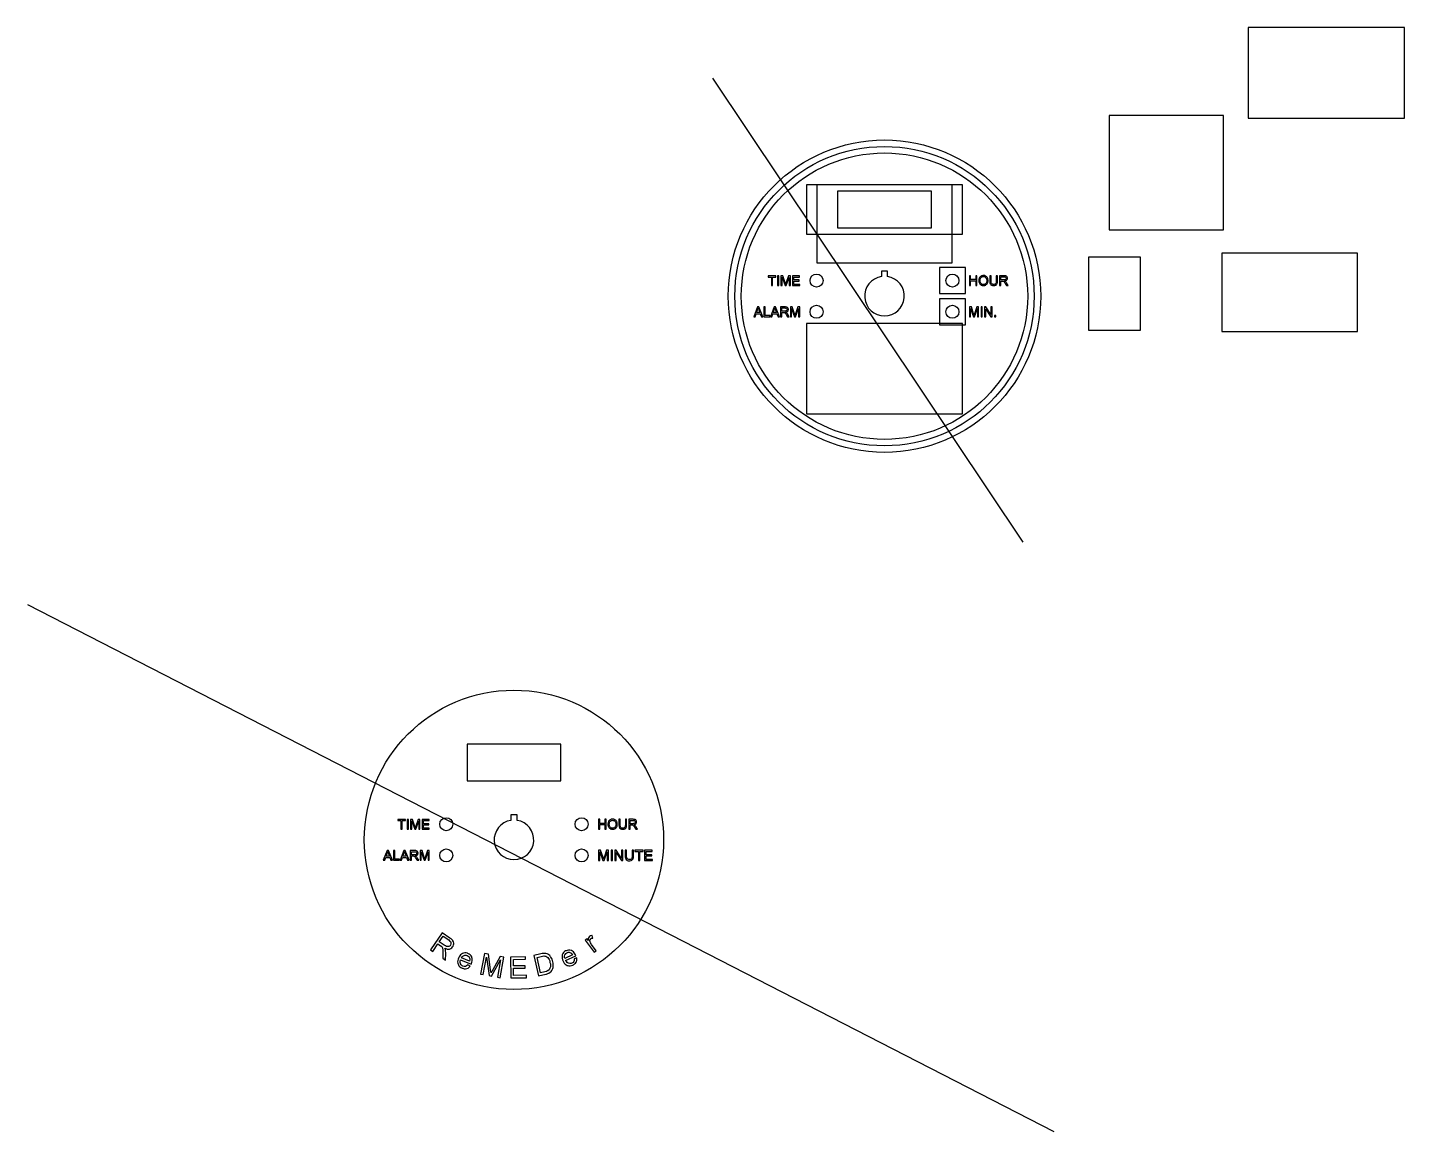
# Model space of a CAD drawing. Header units: inches. Extents: x 210.2 to 274.2, y 156.8 to 168.6.
# Drawn here: x 210.24 to 223.47, y 156.76 to 167.36 of the extents above; entities that cross this region are included whole.
import ezdxf

# ---------------------------------------------------------------- set-up
doc = ezdxf.new("R2010")
doc.units = ezdxf.units.IN
doc.header["$MEASUREMENT"] = 0

msp = doc.modelspace()

# ---------------------------------------------------------------- linework, layer by layer
msp.add_line((216.822, 166.877), (219.803, 162.421))
at = {"color": 1}
msp.add_line((210.244, 161.824), (220.099, 156.763), dxfattribs=at)
at = {"color": 3}
for points in [[(221.966, 166.493), (223.466, 166.493), (223.466, 167.363), (221.966, 167.363)], [(220.629, 165.419), (221.729, 165.419), (221.729, 166.519), (220.629, 166.519)], [(217.723, 165.378), (219.223, 165.378), (219.223, 165.853), (217.723, 165.853)], [(219, 164.808), (219.25, 164.808), (219.25, 165.058), (219, 165.058)], [(219, 164.508), (219.25, 164.508), (219.25, 164.758), (219, 164.758)], [(217.723, 163.652), (219.223, 163.652), (219.223, 164.522), (217.723, 164.522)]]:
    msp.add_lwpolyline(points, close=True, dxfattribs=at)
at = {"color": 6}
for points in [[(217.823, 165.103), (219.123, 165.103), (219.123, 165.853), (217.823, 165.853)], [(220.432, 164.458), (220.932, 164.458), (220.932, 165.158), (220.432, 165.158)], [(221.714, 164.445), (223.014, 164.445), (223.014, 165.195), (221.714, 165.195)]]:
    msp.add_lwpolyline(points, close=True, dxfattribs=at)
at = {"color": 1}
for points in [[(218.023, 165.44), (218.923, 165.44), (218.923, 165.79), (218.023, 165.79)], [(214.465, 160.13), (215.365, 160.13), (215.365, 160.48), (214.465, 160.48)]]:
    msp.add_lwpolyline(points, close=True, dxfattribs=at)
for points in [[(218.503, 164.971), (218.503, 165.023), (218.443, 165.023), (218.443, 164.971, 12.587221)], [(214.945, 159.75), (214.945, 159.803), (214.885, 159.803), (214.885, 159.75, 12.587221)]]:
    msp.add_lwpolyline(points, format="xyb", close=True, dxfattribs=at)
at = {"color": 2, "flags": 128}
for points in [[(217.43, 164.967), (217.43, 164.979), (217.356, 164.979), (217.356, 164.967), (217.387, 164.967), (217.387, 164.885), (217.399, 164.885), (217.399, 164.967)], [(217.457, 164.979), (217.445, 164.979), (217.445, 164.885), (217.457, 164.885)], [(217.557, 164.885), (217.569, 164.885), (217.569, 164.979), (217.552, 164.979), (217.529, 164.913), (217.528, 164.909), (217.526, 164.903), (217.524, 164.898), (217.524, 164.9), (217.522, 164.906), (217.52, 164.912), (217.498, 164.979), (217.479, 164.979), (217.479, 164.885), (217.491, 164.885), (217.491, 164.965), (217.518, 164.885), (217.529, 164.885), (217.557, 164.963)], [(217.601, 164.896), (217.601, 164.928), (217.653, 164.928), (217.653, 164.939), (217.601, 164.939), (217.601, 164.967), (217.657, 164.967), (217.657, 164.979), (217.589, 164.979), (217.589, 164.885), (217.659, 164.885), (217.659, 164.896)], [(219.349, 164.886), (219.361, 164.886), (219.361, 164.98), (219.349, 164.98), (219.349, 164.942), (219.3, 164.942), (219.3, 164.98), (219.288, 164.98), (219.288, 164.886), (219.3, 164.886), (219.3, 164.93), (219.349, 164.93)], [(219.468, 164.936), (219.467, 164.942), (219.466, 164.948), (219.465, 164.953), (219.463, 164.958), (219.462, 164.959), (219.459, 164.964), (219.456, 164.968), (219.451, 164.972), (219.446, 164.976), (219.446, 164.976), (219.44, 164.979), (219.435, 164.981), (219.429, 164.982), (219.423, 164.982), (219.422, 164.982), (219.416, 164.981), (219.41, 164.98), (219.404, 164.978), (219.4, 164.976), (219.395, 164.972), (219.391, 164.969), (219.388, 164.965), (219.385, 164.961), (219.383, 164.956), (219.381, 164.951), (219.379, 164.945), (219.379, 164.939), (219.378, 164.932), (219.378, 164.931), (219.379, 164.925), (219.38, 164.92), (219.381, 164.914), (219.384, 164.909), (219.384, 164.908), (219.387, 164.903), (219.39, 164.899), (219.395, 164.894), (219.399, 164.891), (219.4, 164.89), (219.405, 164.888), (219.411, 164.886), (219.417, 164.885), (219.423, 164.885), (219.423, 164.885), (219.429, 164.885), (219.435, 164.886), (219.44, 164.888), (219.446, 164.89), (219.446, 164.891), (219.451, 164.894), (219.455, 164.898), (219.459, 164.903), (219.462, 164.908), (219.463, 164.91), (219.465, 164.915), (219.467, 164.921), (219.468, 164.927), (219.468, 164.933)], [(219.455, 164.932), (219.455, 164.925), (219.454, 164.919), (219.452, 164.914), (219.449, 164.909), (219.446, 164.905), (219.444, 164.903), (219.44, 164.9), (219.435, 164.898), (219.429, 164.896), (219.423, 164.895), (219.421, 164.895), (219.415, 164.896), (219.409, 164.898), (219.404, 164.901), (219.4, 164.905), (219.397, 164.909), (219.394, 164.914), (219.392, 164.919), (219.391, 164.925), (219.391, 164.932), (219.391, 164.936), (219.392, 164.943), (219.393, 164.949), (219.395, 164.954), (219.397, 164.958), (219.4, 164.962), (219.402, 164.963), (219.406, 164.967), (219.412, 164.969), (219.417, 164.971), (219.423, 164.971), (219.429, 164.971), (219.435, 164.969), (219.44, 164.966), (219.444, 164.963), (219.448, 164.958), (219.451, 164.953), (219.452, 164.951), (219.454, 164.946), (219.455, 164.94), (219.455, 164.933)], [(219.545, 164.926), (219.545, 164.924), (219.545, 164.916), (219.544, 164.91), (219.542, 164.906), (219.54, 164.902), (219.538, 164.9), (219.533, 164.898), (219.527, 164.896), (219.52, 164.896), (219.518, 164.896), (219.512, 164.897), (219.507, 164.899), (219.506, 164.899), (219.502, 164.903), (219.499, 164.908), (219.499, 164.908), (219.498, 164.913), (219.497, 164.919), (219.497, 164.926), (219.497, 164.98), (219.484, 164.98), (219.484, 164.926), (219.484, 164.926), (219.484, 164.919), (219.485, 164.913), (219.486, 164.907), (219.488, 164.903), (219.488, 164.902), (219.491, 164.897), (219.495, 164.893), (219.5, 164.889), (219.503, 164.888), (219.509, 164.886), (219.515, 164.885), (219.521, 164.885), (219.527, 164.885), (219.533, 164.886), (219.539, 164.888), (219.543, 164.89), (219.544, 164.89), (219.548, 164.894), (219.552, 164.899), (219.555, 164.904), (219.556, 164.907), (219.557, 164.913), (219.558, 164.919), (219.558, 164.926), (219.558, 164.98), (219.545, 164.98)], [(219.653, 164.958), (219.652, 164.963), (219.65, 164.969), (219.648, 164.971), (219.644, 164.975), (219.639, 164.978), (219.638, 164.978), (219.633, 164.979), (219.627, 164.98), (219.62, 164.98), (219.579, 164.98), (219.579, 164.886), (219.591, 164.886), (219.591, 164.928), (219.605, 164.928), (219.607, 164.928), (219.612, 164.927), (219.613, 164.927), (219.618, 164.925), (219.62, 164.924), (219.624, 164.919), (219.626, 164.916), (219.63, 164.912), (219.633, 164.906), (219.646, 164.886), (219.661, 164.886), (219.645, 164.912), (219.642, 164.916), (219.639, 164.92), (219.635, 164.924), (219.633, 164.926), (219.627, 164.929), (219.633, 164.93), (219.638, 164.932), (219.643, 164.934), (219.647, 164.938), (219.648, 164.939), (219.651, 164.943), (219.653, 164.949), (219.654, 164.955)], [(219.641, 164.952), (219.638, 164.946), (219.636, 164.944), (219.631, 164.941), (219.63, 164.94), (219.625, 164.939), (219.618, 164.939), (219.591, 164.939), (219.591, 164.97), (219.621, 164.97), (219.626, 164.969), (219.632, 164.968), (219.636, 164.965), (219.637, 164.965), (219.64, 164.96), (219.641, 164.955)], [(217.305, 164.586), (217.266, 164.68), (217.253, 164.68), (217.217, 164.586), (217.23, 164.586), (217.24, 164.615), (217.28, 164.615), (217.291, 164.586)], [(217.276, 164.625), (217.244, 164.625), (217.254, 164.652), (217.255, 164.653), (217.256, 164.659), (217.258, 164.665), (217.259, 164.67), (217.26, 164.668), (217.261, 164.663), (217.263, 164.658), (217.266, 164.651)], [(217.326, 164.598), (217.326, 164.68), (217.314, 164.68), (217.314, 164.586), (217.373, 164.586), (217.373, 164.598)], [(217.427, 164.68), (217.413, 164.68), (217.377, 164.586), (217.39, 164.586), (217.401, 164.615), (217.44, 164.615), (217.451, 164.586), (217.465, 164.586)], [(217.436, 164.625), (217.404, 164.625), (217.415, 164.652), (217.415, 164.653), (217.417, 164.659), (217.418, 164.665), (217.419, 164.67), (217.42, 164.668), (217.422, 164.663), (217.424, 164.658), (217.426, 164.651)], [(217.55, 164.658), (217.549, 164.664), (217.546, 164.669), (217.545, 164.671), (217.541, 164.675), (217.536, 164.678), (217.535, 164.678), (217.53, 164.679), (217.524, 164.68), (217.517, 164.68), (217.475, 164.68), (217.475, 164.586), (217.487, 164.586), (217.487, 164.628), (217.502, 164.628), (217.503, 164.628), (217.509, 164.628), (217.509, 164.627), (217.514, 164.625), (217.517, 164.624), (217.521, 164.619), (217.523, 164.617), (217.526, 164.612), (217.53, 164.606), (217.542, 164.586), (217.558, 164.586), (217.541, 164.612), (217.539, 164.616), (217.535, 164.62), (217.531, 164.624), (217.529, 164.626), (217.524, 164.629), (217.529, 164.63), (217.535, 164.632), (217.54, 164.634), (217.544, 164.638), (217.544, 164.639), (217.547, 164.643), (217.549, 164.649), (217.55, 164.654)], [(217.537, 164.652), (217.535, 164.646), (217.532, 164.644), (217.527, 164.641), (217.526, 164.64), (217.521, 164.639), (217.514, 164.639), (217.487, 164.639), (217.487, 164.67), (217.517, 164.67), (217.523, 164.669), (217.528, 164.668), (217.532, 164.666), (217.533, 164.665), (217.536, 164.66), (217.537, 164.654)], [(217.647, 164.586), (217.659, 164.586), (217.659, 164.68), (217.642, 164.68), (217.619, 164.615), (217.618, 164.61), (217.616, 164.604), (217.614, 164.6), (217.614, 164.602), (217.612, 164.607), (217.61, 164.614), (217.588, 164.68), (217.569, 164.68), (217.569, 164.586), (217.581, 164.586), (217.581, 164.666), (217.608, 164.586), (217.619, 164.586), (217.647, 164.665)], [(219.365, 164.586), (219.377, 164.586), (219.377, 164.68), (219.361, 164.68), (219.338, 164.615), (219.337, 164.61), (219.335, 164.605), (219.333, 164.6), (219.333, 164.602), (219.331, 164.607), (219.329, 164.614), (219.307, 164.68), (219.288, 164.68), (219.288, 164.586), (219.3, 164.586), (219.3, 164.666), (219.327, 164.586), (219.338, 164.586), (219.365, 164.665)], [(219.412, 164.68), (219.4, 164.68), (219.4, 164.586), (219.412, 164.586)], [(219.495, 164.68), (219.495, 164.607), (219.446, 164.68), (219.433, 164.68), (219.433, 164.586), (219.445, 164.586), (219.445, 164.66), (219.495, 164.586), (219.507, 164.586), (219.507, 164.68)], [(219.543, 164.599), (219.53, 164.599), (219.53, 164.586), (219.543, 164.586)], [(213.874, 159.747), (213.874, 159.758), (213.8, 159.758), (213.8, 159.747), (213.83, 159.747), (213.83, 159.664), (213.843, 159.664), (213.843, 159.747)], [(213.901, 159.758), (213.889, 159.758), (213.889, 159.664), (213.901, 159.664)], [(214, 159.664), (214.012, 159.664), (214.012, 159.758), (213.995, 159.758), (213.973, 159.693), (213.971, 159.688), (213.969, 159.682), (213.968, 159.678), (213.967, 159.68), (213.966, 159.685), (213.963, 159.692), (213.941, 159.758), (213.922, 159.758), (213.922, 159.664), (213.935, 159.664), (213.935, 159.744), (213.962, 159.664), (213.973, 159.664), (214, 159.743)], [(214.045, 159.675), (214.045, 159.707), (214.097, 159.707), (214.097, 159.718), (214.045, 159.718), (214.045, 159.747), (214.1, 159.747), (214.1, 159.758), (214.032, 159.758), (214.032, 159.664), (214.102, 159.664), (214.102, 159.675)], [(215.788, 159.666), (215.801, 159.666), (215.801, 159.76), (215.788, 159.76), (215.788, 159.721), (215.74, 159.721), (215.74, 159.76), (215.727, 159.76), (215.727, 159.666), (215.74, 159.666), (215.74, 159.71), (215.788, 159.71)], [(215.907, 159.715), (215.907, 159.721), (215.906, 159.727), (215.904, 159.732), (215.902, 159.738), (215.902, 159.738), (215.899, 159.743), (215.895, 159.748), (215.891, 159.752), (215.886, 159.755), (215.885, 159.756), (215.88, 159.758), (215.874, 159.76), (215.869, 159.761), (215.863, 159.761), (215.861, 159.761), (215.855, 159.761), (215.85, 159.76), (215.844, 159.758), (215.839, 159.755), (215.834, 159.752), (215.83, 159.748), (215.827, 159.745), (215.824, 159.741), (215.822, 159.736), (215.82, 159.73), (215.819, 159.724), (215.818, 159.718), (215.818, 159.712), (215.818, 159.711), (215.818, 159.705), (215.819, 159.699), (215.821, 159.693), (215.823, 159.688), (215.823, 159.688), (215.826, 159.683), (215.83, 159.678), (215.834, 159.674), (215.839, 159.671), (215.84, 159.67), (215.845, 159.668), (215.851, 159.666), (215.856, 159.665), (215.862, 159.664), (215.863, 159.664), (215.868, 159.665), (215.874, 159.666), (215.88, 159.668), (215.885, 159.67), (215.885, 159.67), (215.891, 159.673), (215.895, 159.677), (215.898, 159.682), (215.902, 159.687), (215.903, 159.689), (215.905, 159.695), (215.906, 159.701), (215.907, 159.706), (215.907, 159.713)], [(215.895, 159.712), (215.894, 159.705), (215.893, 159.699), (215.891, 159.693), (215.888, 159.689), (215.885, 159.685), (215.883, 159.683), (215.879, 159.679), (215.874, 159.677), (215.868, 159.675), (215.862, 159.675), (215.86, 159.675), (215.854, 159.676), (215.849, 159.678), (215.844, 159.681), (215.839, 159.685), (215.836, 159.689), (215.834, 159.693), (215.832, 159.699), (215.831, 159.705), (215.83, 159.711), (215.83, 159.716), (215.831, 159.722), (215.832, 159.728), (215.834, 159.733), (215.837, 159.738), (215.84, 159.742), (215.841, 159.743), (215.846, 159.746), (215.851, 159.749), (215.857, 159.75), (215.863, 159.751), (215.868, 159.75), (215.874, 159.749), (215.879, 159.746), (215.884, 159.743), (215.887, 159.738), (215.891, 159.733), (215.892, 159.73), (215.893, 159.725), (215.894, 159.719), (215.895, 159.713)], [(215.985, 159.706), (215.985, 159.703), (215.984, 159.696), (215.983, 159.69), (215.981, 159.685), (215.979, 159.682), (215.977, 159.68), (215.972, 159.677), (215.966, 159.676), (215.959, 159.675), (215.957, 159.676), (215.951, 159.676), (215.946, 159.679), (215.946, 159.679), (215.941, 159.682), (215.938, 159.687), (215.938, 159.688), (215.937, 159.692), (215.936, 159.698), (215.936, 159.706), (215.936, 159.76), (215.923, 159.76), (215.923, 159.706), (215.923, 159.705), (215.924, 159.698), (215.924, 159.692), (215.925, 159.687), (215.927, 159.682), (215.927, 159.681), (215.93, 159.676), (215.934, 159.672), (215.939, 159.669), (215.943, 159.667), (215.948, 159.666), (215.954, 159.665), (215.96, 159.664), (215.966, 159.665), (215.973, 159.666), (215.978, 159.667), (215.983, 159.67), (215.983, 159.67), (215.988, 159.674), (215.991, 159.678), (215.994, 159.683), (215.995, 159.687), (215.996, 159.692), (215.997, 159.699), (215.997, 159.706), (215.997, 159.76), (215.985, 159.76)], [(216.093, 159.737), (216.091, 159.743), (216.089, 159.748), (216.088, 159.75), (216.084, 159.754), (216.079, 159.757), (216.078, 159.758), (216.073, 159.759), (216.067, 159.759), (216.06, 159.76), (216.018, 159.76), (216.018, 159.666), (216.03, 159.666), (216.03, 159.708), (216.045, 159.708), (216.046, 159.708), (216.052, 159.707), (216.052, 159.707), (216.058, 159.705), (216.059, 159.703), (216.064, 159.698), (216.066, 159.696), (216.069, 159.691), (216.073, 159.685), (216.085, 159.666), (216.101, 159.666), (216.084, 159.691), (216.082, 159.695), (216.078, 159.7), (216.074, 159.704), (216.072, 159.705), (216.067, 159.709), (216.072, 159.71), (216.078, 159.711), (216.083, 159.714), (216.086, 159.717), (216.087, 159.718), (216.09, 159.723), (216.092, 159.728), (216.093, 159.734)], [(216.08, 159.731), (216.078, 159.726), (216.076, 159.723), (216.07, 159.72), (216.069, 159.72), (216.064, 159.719), (216.057, 159.718), (216.03, 159.718), (216.03, 159.749), (216.06, 159.749), (216.066, 159.749), (216.071, 159.748), (216.075, 159.745), (216.076, 159.745), (216.079, 159.74), (216.08, 159.734)], [(213.748, 159.366), (213.71, 159.46), (213.697, 159.46), (213.66, 159.366), (213.674, 159.366), (213.684, 159.394), (213.723, 159.394), (213.734, 159.366)], [(213.77, 159.377), (213.77, 159.46), (213.758, 159.46), (213.758, 159.366), (213.816, 159.366), (213.816, 159.377)], [(213.87, 159.46), (213.857, 159.46), (213.821, 159.366), (213.834, 159.366), (213.844, 159.394), (213.883, 159.394), (213.894, 159.366), (213.909, 159.366)], [(213.994, 159.437), (213.992, 159.443), (213.99, 159.448), (213.989, 159.45), (213.984, 159.454), (213.979, 159.457), (213.978, 159.458), (213.973, 159.459), (213.967, 159.459), (213.96, 159.46), (213.919, 159.46), (213.919, 159.366), (213.931, 159.366), (213.931, 159.408), (213.946, 159.408), (213.947, 159.408), (213.952, 159.407), (213.953, 159.407), (213.958, 159.405), (213.96, 159.403), (213.964, 159.398), (213.966, 159.396), (213.969, 159.391), (213.973, 159.385), (213.986, 159.366), (214.001, 159.366), (213.985, 159.391), (213.982, 159.395), (213.979, 159.4), (213.975, 159.404), (213.973, 159.406), (213.967, 159.409), (213.973, 159.41), (213.978, 159.411), (213.983, 159.414), (213.987, 159.417), (213.988, 159.418), (213.991, 159.423), (213.993, 159.428), (213.994, 159.434)], [(214.09, 159.366), (214.102, 159.366), (214.102, 159.46), (214.086, 159.46), (214.063, 159.394), (214.062, 159.39), (214.06, 159.384), (214.058, 159.379), (214.058, 159.381), (214.056, 159.387), (214.053, 159.393), (214.032, 159.46), (214.013, 159.46), (214.013, 159.366), (214.025, 159.366), (214.025, 159.446), (214.052, 159.366), (214.063, 159.366), (214.09, 159.444)], [(215.81, 159.363), (215.823, 159.363), (215.823, 159.463), (215.805, 159.463), (215.781, 159.393), (215.778, 159.386), (215.776, 159.377), (215.774, 159.381), (215.771, 159.392), (215.747, 159.463), (215.727, 159.463), (215.727, 159.363), (215.74, 159.363), (215.74, 159.448), (215.769, 159.363), (215.781, 159.363), (215.81, 159.446)], [(215.86, 159.463), (215.847, 159.463), (215.847, 159.363), (215.86, 159.363)], [(215.949, 159.463), (215.949, 159.384), (215.896, 159.463), (215.883, 159.463), (215.883, 159.363), (215.896, 159.363), (215.896, 159.441), (215.948, 159.363), (215.961, 159.363), (215.961, 159.463)], [(216.05, 159.405), (216.049, 159.397), (216.047, 159.386), (216.043, 159.38), (216.042, 159.378), (216.034, 159.374), (216.023, 159.373), (216.018, 159.373), (216.008, 159.376), (216.005, 159.378), (216, 159.386), (215.998, 159.393), (215.997, 159.405), (215.997, 159.463), (215.984, 159.463), (215.984, 159.405), (215.984, 159.399), (215.985, 159.389), (215.988, 159.38), (215.992, 159.372), (216, 159.366), (216.003, 159.365), (216.013, 159.362), (216.024, 159.361), (216.028, 159.361), (216.039, 159.363), (216.047, 159.367), (216.054, 159.373), (216.059, 159.381), (216.06, 159.384), (216.062, 159.393), (216.063, 159.405), (216.063, 159.463), (216.05, 159.463)], [(216.123, 159.451), (216.156, 159.451), (216.156, 159.463), (216.077, 159.463), (216.077, 159.451), (216.11, 159.451), (216.11, 159.363), (216.123, 159.363)], [(216.184, 159.375), (216.184, 159.409), (216.239, 159.409), (216.239, 159.42), (216.184, 159.42), (216.184, 159.451), (216.243, 159.451), (216.243, 159.463), (216.17, 159.463), (216.17, 159.363), (216.245, 159.363), (216.245, 159.375)], [(213.719, 159.405), (213.687, 159.405), (213.698, 159.432), (213.698, 159.433), (213.7, 159.438), (213.702, 159.444), (213.703, 159.45), (213.704, 159.448), (213.705, 159.443), (213.707, 159.437), (213.71, 159.43)], [(213.88, 159.405), (213.848, 159.405), (213.858, 159.432), (213.858, 159.433), (213.86, 159.438), (213.862, 159.444), (213.863, 159.45), (213.864, 159.448), (213.865, 159.443), (213.867, 159.437), (213.87, 159.43)], [(213.98, 159.431), (213.978, 159.426), (213.976, 159.423), (213.971, 159.42), (213.97, 159.42), (213.965, 159.419), (213.958, 159.418), (213.931, 159.418), (213.931, 159.449), (213.961, 159.449), (213.966, 159.449), (213.972, 159.448), (213.976, 159.445), (213.977, 159.444), (213.98, 159.44), (213.981, 159.434)], [(214.284, 158.512), (214.295, 158.513), (214.297, 158.514), (214.309, 158.519), (214.318, 158.526), (214.326, 158.536), (214.33, 158.542), (214.335, 158.553), (214.337, 158.565), (214.337, 158.57), (214.335, 158.583), (214.329, 158.593), (214.328, 158.596), (214.321, 158.604), (214.311, 158.612), (214.298, 158.62), (214.225, 158.671), (214.112, 158.505), (214.135, 158.491), (214.184, 158.564), (214.21, 158.546), (214.212, 158.545), (214.222, 158.538), (214.222, 158.537), (214.229, 158.526), (214.23, 158.521), (214.232, 158.507), (214.232, 158.501), (214.232, 158.49), (214.232, 158.474), (214.231, 158.425), (214.258, 158.406), (214.261, 158.471), (214.261, 158.48), (214.259, 158.493), (214.257, 158.505), (214.256, 158.51), (214.25, 158.523), (214.261, 158.518), (214.272, 158.514)], [(214.309, 158.563), (214.304, 158.551), (214.301, 158.546), (214.29, 158.539), (214.283, 158.537), (214.27, 158.538), (214.268, 158.539), (214.257, 158.544), (214.244, 158.551), (214.197, 158.583), (214.235, 158.638), (214.288, 158.602), (214.296, 158.594), (214.304, 158.585), (214.309, 158.576), (214.309, 158.574)], [(215.705, 158.498), (215.659, 158.559), (215.657, 158.563), (215.651, 158.573), (215.646, 158.585), (215.645, 158.589), (215.645, 158.602), (215.646, 158.604), (215.653, 158.613), (215.659, 158.617), (215.672, 158.62), (215.665, 158.644), (215.663, 158.644), (215.65, 158.64), (215.64, 158.634), (215.637, 158.632), (215.63, 158.621), (215.628, 158.611), (215.63, 158.596), (215.617, 158.613), (215.599, 158.6), (215.685, 158.484)], [(214.513, 158.424), (214.51, 158.434), (214.509, 158.438), (214.503, 158.449), (214.495, 158.458), (214.485, 158.465), (214.473, 158.471), (214.469, 158.473), (214.457, 158.477), (214.444, 158.477), (214.432, 158.476), (214.421, 158.471), (214.412, 158.466), (214.403, 158.459), (214.395, 158.45), (214.388, 158.439), (214.382, 158.426), (214.378, 158.416), (214.375, 158.403), (214.373, 158.391), (214.375, 158.379), (214.378, 158.369), (214.381, 158.363), (214.386, 158.353), (214.395, 158.344), (214.405, 158.337), (214.417, 158.331), (214.424, 158.329), (214.437, 158.325), (214.449, 158.325), (214.461, 158.326), (214.464, 158.327), (214.475, 158.332), (214.485, 158.34), (214.493, 158.35), (214.471, 158.363), (214.47, 158.36), (214.459, 158.352), (214.449, 158.347), (214.437, 158.346), (214.425, 158.35), (214.417, 158.353), (214.408, 158.361), (214.402, 158.373), (214.402, 158.374), (214.399, 158.386), (214.399, 158.398), (214.403, 158.412), (214.503, 158.37), (214.506, 158.377), (214.51, 158.387), (214.513, 158.4), (214.513, 158.412)], [(214.49, 158.413), (214.488, 158.399), (214.412, 158.43), (214.417, 158.438), (214.425, 158.447), (214.436, 158.453), (214.442, 158.454), (214.455, 158.456), (214.466, 158.452), (214.476, 158.447), (214.484, 158.439), (214.489, 158.427), (214.49, 158.424)], [(214.757, 158.244), (214.782, 158.239), (214.819, 158.436), (214.784, 158.443), (214.711, 158.314), (214.706, 158.305), (214.699, 158.293), (214.695, 158.285), (214.695, 158.288), (214.693, 158.3), (214.691, 158.316), (214.671, 158.464), (214.631, 158.471), (214.595, 158.274), (214.619, 158.27), (214.651, 158.437), (214.676, 158.259), (214.699, 158.254), (214.787, 158.409)], [(214.912, 158.26), (214.911, 158.329), (215.022, 158.331), (215.022, 158.354), (214.911, 158.352), (214.91, 158.413), (215.027, 158.416), (215.027, 158.439), (214.883, 158.437), (214.886, 158.237), (215.036, 158.239), (215.036, 158.263)], [(215.292, 158.366), (215.291, 158.379), (215.289, 158.392), (215.285, 158.404), (215.281, 158.416), (215.277, 158.427), (215.27, 158.437), (215.267, 158.44), (215.259, 158.451), (215.25, 158.459), (215.239, 158.465), (215.233, 158.469), (215.22, 158.471), (215.207, 158.472), (215.199, 158.472), (215.187, 158.471), (215.172, 158.467), (215.105, 158.452), (215.15, 158.257), (215.22, 158.273), (215.227, 158.274), (215.24, 158.279), (215.251, 158.284), (215.263, 158.291), (215.272, 158.299), (215.279, 158.309), (215.285, 158.32), (215.287, 158.326), (215.291, 158.338), (215.292, 158.352), (215.292, 158.354)], [(215.265, 158.349), (215.265, 158.343), (215.261, 158.331), (215.257, 158.32), (215.252, 158.314), (215.241, 158.306), (215.237, 158.304), (215.226, 158.299), (215.212, 158.296), (215.17, 158.286), (215.137, 158.434), (215.177, 158.444), (215.189, 158.446), (215.202, 158.449), (215.212, 158.447), (215.22, 158.446), (215.231, 158.44), (215.241, 158.432), (215.247, 158.424), (215.253, 158.413), (215.258, 158.401), (215.261, 158.386), (215.265, 158.372), (215.265, 158.359)], [(215.507, 158.457), (215.501, 158.467), (215.494, 158.478), (215.486, 158.487), (215.477, 158.494), (215.467, 158.499), (215.464, 158.5), (215.452, 158.504), (215.44, 158.504), (215.427, 158.501), (215.416, 158.498), (215.411, 158.496), (215.4, 158.489), (215.391, 158.48), (215.385, 158.47), (215.379, 158.459), (215.377, 158.449), (215.377, 158.437), (215.378, 158.425), (215.38, 158.412), (215.386, 158.399), (215.391, 158.39), (215.398, 158.378), (215.406, 158.37), (215.416, 158.363), (215.426, 158.357), (215.431, 158.356), (215.443, 158.353), (215.454, 158.353), (215.467, 158.356), (215.48, 158.36), (215.486, 158.364), (215.497, 158.371), (215.506, 158.379), (215.512, 158.389), (215.514, 158.392), (215.518, 158.404), (215.519, 158.417), (215.518, 158.43), (215.494, 158.421), (215.494, 158.419), (215.493, 158.405), (215.49, 158.394), (215.483, 158.386), (215.472, 158.379), (215.463, 158.376), (215.451, 158.374), (215.439, 158.378), (215.437, 158.378), (215.427, 158.385), (215.419, 158.393), (215.411, 158.405), (215.51, 158.45)], [(215.47, 158.47), (215.478, 158.458), (215.404, 158.424), (215.401, 158.433), (215.4, 158.445), (215.403, 158.457), (215.406, 158.463), (215.413, 158.472), (215.424, 158.479), (215.434, 158.483), (215.446, 158.483), (215.458, 158.479), (215.46, 158.477)]]:
    msp.add_lwpolyline(points, close=True, dxfattribs=at)
at = {"color": 1}
for centre, radius in [((218.473, 164.783), 1.5), ((218.473, 164.783), 1.437), ((217.821, 164.933), 0.0625), ((219.125, 164.933), 0.0625), ((217.821, 164.633), 0.0625), ((219.125, 164.633), 0.0625), ((214.915, 159.563), 1.437), ((214.265, 159.713), 0.0625), ((215.565, 159.713), 0.0625), ((214.265, 159.413), 0.0625), ((215.565, 159.413), 0.0625)]:
    msp.add_circle(centre, radius, dxfattribs=at)
at = {"color": 3}
msp.add_circle((218.473, 164.783), 1.375, dxfattribs=at)

doc.saveas('drawing.dxf')
